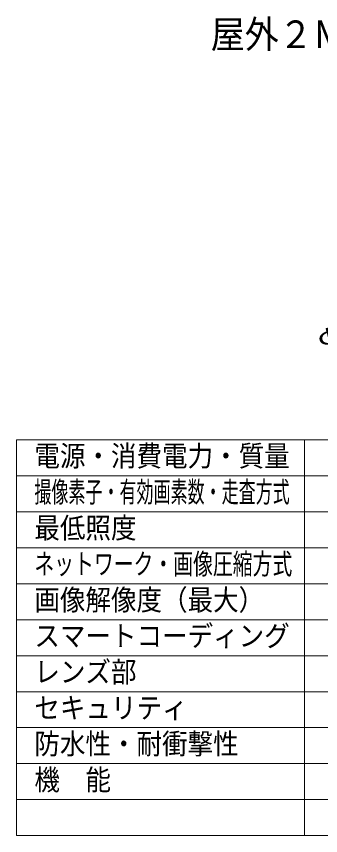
# Model space of a CAD drawing. Units: millimetres on the paper. Extents: x -62 to 64, y -58 to 59.
# Drawn here: x -62.4 to -20.2, y -54.6 to 59.2 of the extents above; entities that cross this region are included whole.
import ezdxf
from ezdxf.enums import TextEntityAlignment as Align

# ---------------------------------------------------------------- set-up
doc = ezdxf.new("R2010")
doc.units = ezdxf.units.MM
for name, color, linetype, lineweight in [('0-0_MOJI1', 7, 'Continuous', 9), ('0-1_WAKU', 4, 'Continuous', 9), ('0-2_SUNPO', 7, 'Continuous', 9)]:
    doc.layers.add(name, color=color, linetype=linetype, lineweight=lineweight)
doc.styles.add('ＭＳ ゴシック', font='')
doc.styles.get('ＭＳ ゴシック').set_extended_font_data('MS Gothic')

msp = doc.modelspace()

# ---------------------------------------------------------------- linework, layer by layer
at = {"layer": '0-1_WAKU', "color": 3}
for p, q in [((-62.442, 0.418), (62.558, 0.418)), ((-62.442, -54.582), (-62.442, 0.418)), ((-22.442, -54.582), (-22.442, 0.418)), ((-62.442, -54.582), (62.558, -54.582))]:
    msp.add_line(p, q, dxfattribs=at)
at = {"layer": '0-1_WAKU'}
for p, q in [((-62.442, -4.582), (62.558, -4.582)), ((-62.442, -9.582), (62.558, -9.582)), ((-62.442, -14.582), (62.558, -14.582)), ((-62.442, -19.582), (62.558, -19.582)), ((62.558, -24.582), (-62.442, -24.582)), ((-62.442, -29.582), (62.558, -29.582)), ((-62.442, -34.582), (62.558, -34.582)), ((-62.442, -39.582), (62.558, -39.582)), ((-62.442, -44.582), (62.558, -44.582)), ((-62.442, -49.582), (62.558, -49.582))]:
    msp.add_line(p, q, dxfattribs=at)

# ---------------------------------------------------------------- texts
at = {"layer": '0-0_MOJI1', "style": 'ＭＳ ゴシック'}
for s, height, width, p in [('屋外２ＭＰ\u3000ドームＡＩカメラ：ＩＲＬＥＤ', 3.848, 0.9, (-35.442, 53.678)), ('電源・消費電力・質量', 2.889, 0.9, (-59.942, -4.137)), ('撮像素子・有効画素数・走査方式', 2.889, 0.6, (-59.942, -9.137)), ('最低照度', 2.889, 0.9, (-59.942, -14.137)), ('ネットワーク・画像圧縮方式', 2.886, 0.7, (-59.942, -19.137)), ('画像解像度（最大）', 2.889, 0.9, (-59.942, -24.137)), ('スマートコーディング', 2.889, 0.9, (-59.942, -29.137)), ('レンズ部', 2.889, 0.9, (-59.942, -34.137)), ('セキュリティ', 2.889, 0.9, (-59.942, -39.137)), ('防水性・耐衝撃性', 2.889, 0.9, (-59.942, -44.137)), ('機\u3000能', 2.889, 0.9, (-59.942, -49.137))]:
    msp.add_text(s, height=height, dxfattribs=dict(at, width=width)).set_placement(p, align=Align.BOTTOM_LEFT)
at = {"layer": '0-2_SUNPO', "style": 'ＭＳ ゴシック', "width": 1.3}
msp.add_text('φ154', height=2.405, rotation=14.451, dxfattribs=at).set_placement((-20.133, 12.652), align=Align.BOTTOM_LEFT)

doc.saveas('drawing.dxf')
